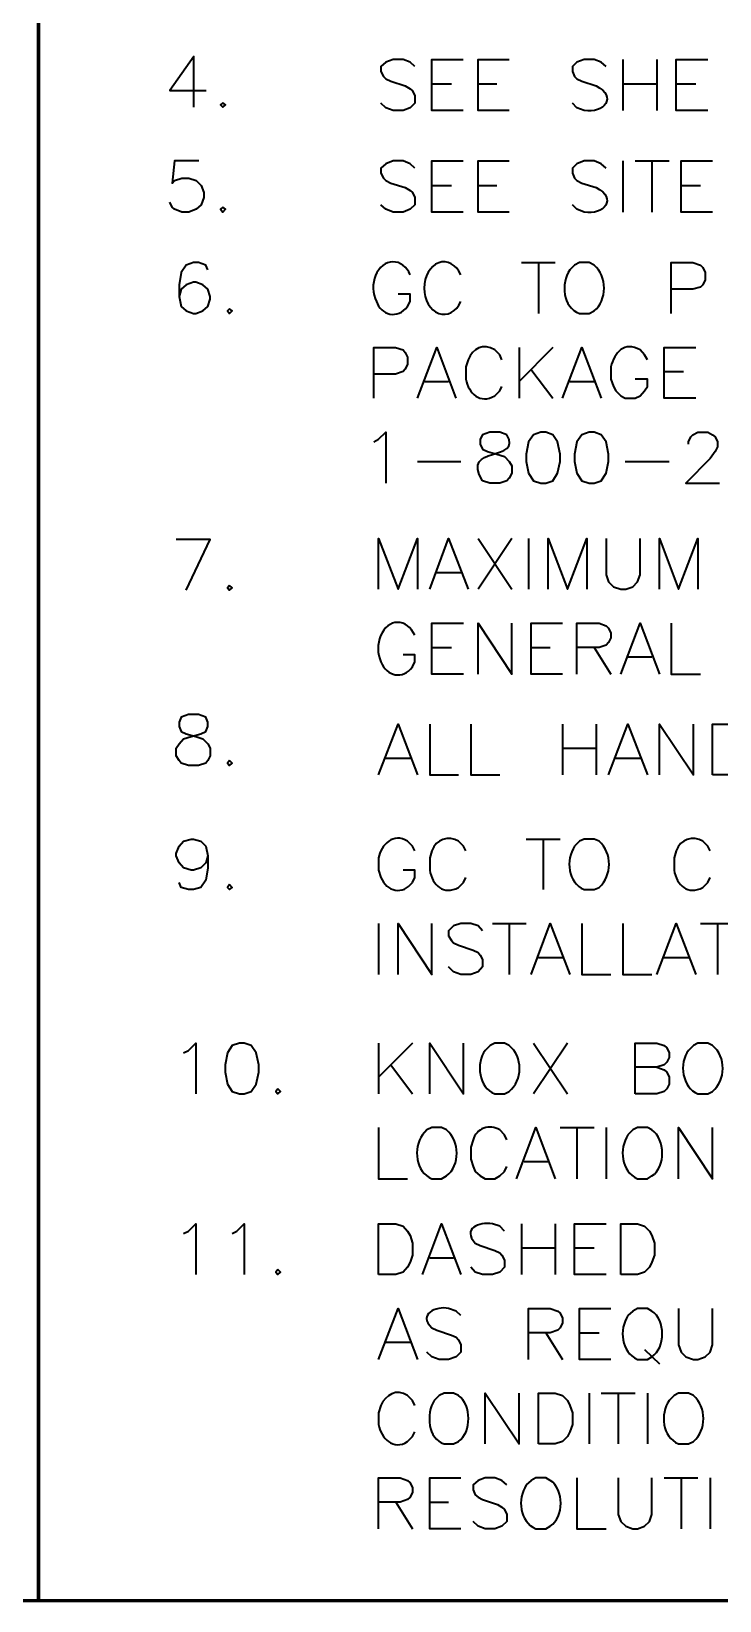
# Model space of a CAD drawing. Header units: inches. Extents: x 5 to 516, y -193 to 129.
# Drawn here: x 254.11 to 259.19, y 5.46 to 17.04 of the extents above; entities that cross this region are included whole.
import ezdxf

# ---------------------------------------------------------------- set-up
doc = ezdxf.new("R2010")
doc.units = ezdxf.units.IN
doc.header["$MEASUREMENT"] = 0
doc.layers.add('PDF2_Geometry', color=7, linetype='Continuous')

msp = doc.modelspace()

# ---------------------------------------------------------------- linework, layer by layer
at = {"layer": 'PDF2_Geometry', "lineweight": 60}
for points in [[(288.1186821, 27.9634137), (161.118672, 27.9634137), (161.118672, 5.4634119), (296.1186828, 5.4634119)], [(254.1586846, 27.9134123), (254.1586846, 5.4667434), (254.1586846, 27.9134123), (254.1586846, 5.4667434), (254.1586846, 27.960079)]]:
    msp.add_lwpolyline(points, dxfattribs=at)
at = {"layer": 'PDF2_Geometry', "lineweight": 35}
for points in [[(255.3053488, 16.4834137), (255.3053488, 16.8567471), (255.1286821, 16.6067471), (255.3953488, 16.6067471)], [(256.9353504, 16.7834133), (256.9020171, 16.8167467), (256.8486837, 16.8367467), (256.7753504, 16.8367467), (256.722017, 16.8167467), (256.6853504, 16.7834133), (256.6853504, 16.7467467), (256.7053504, 16.71008), (256.722017, 16.6934133), (256.7586837, 16.6767467), (256.8653504, 16.64008), (256.9020171, 16.62008), (256.9186837, 16.6034133), (256.9353504, 16.5667467), (256.9353504, 16.5134133), (256.9020171, 16.48008), (256.8486837, 16.46008), (256.7753504, 16.46008), (256.722017, 16.48008), (256.6853504, 16.5134133)], [(257.2920153, 16.4600796), (257.0620153, 16.4600796), (257.0620153, 16.8367463), (257.2920153, 16.8367463)], [(257.6320151, 16.4600796), (257.4020151, 16.4600796), (257.4020151, 16.8367463), (257.6320151, 16.8367463)], [(258.348684, 16.7834133), (258.3120173, 16.8167467), (258.258684, 16.8367467), (258.1853506, 16.8367467), (258.1320173, 16.8167467), (258.098684, 16.7834133), (258.098684, 16.7467467), (258.1153506, 16.71008), (258.1320173, 16.6934133), (258.168684, 16.6767467), (258.2753506, 16.64008)], [(258.4720157, 16.8367462), (258.4720157, 16.4600795)], [(258.7220157, 16.8367462), (258.7220157, 16.4600795)], [(259.0986834, 16.4600796), (258.86535, 16.4600796), (258.86535, 16.8367463), (259.0986834, 16.8367463)], [(257.0620153, 16.6567459), (257.2053486, 16.6567459)], [(257.4020151, 16.6567459), (257.5420151, 16.6567459)], [(258.4720157, 16.6567459), (258.7220157, 16.6567459)], [(258.86535, 16.6567459), (259.0086833, 16.6567459)], [(258.1853506, 16.46008), (258.1320173, 16.48008), (258.098684, 16.5134133)], [(255.3420173, 16.0867462), (255.1620173, 16.0867462), (255.1453507, 15.9234128), (255.1620173, 15.9434128), (255.2153507, 15.9600795), (255.268684, 15.9600795), (255.3220173, 15.9434128), (255.358684, 15.9067461), (255.378684, 15.8534128), (255.378684, 15.8167461), (255.358684, 15.7634128), (255.3220173, 15.7300795), (255.268684, 15.7100795), (255.2153507, 15.7100795), (255.1620173, 15.7300795), (255.1453507, 15.7467461), (255.128684, 15.7834128)], [(256.9353504, 16.0334124), (256.9020171, 16.0667458), (256.8486837, 16.0867458), (256.7753504, 16.0867458), (256.722017, 16.0667458), (256.6853504, 16.0334124), (256.6853504, 15.9967458), (256.7053504, 15.9600791), (256.722017, 15.9434124), (256.7586837, 15.9234124), (256.8653504, 15.8900791), (256.9020171, 15.8700791), (256.9186837, 15.8534124), (256.9353504, 15.8167458), (256.9353504, 15.7634124), (256.9020171, 15.7300791), (256.8486837, 15.7100791), (256.7753504, 15.7100791), (256.722017, 15.7300791), (256.6853504, 15.7634124)], [(257.2920153, 15.7100795), (257.0620153, 15.7100795), (257.0620153, 16.0867462), (257.2920153, 16.0867462)], [(257.6320151, 15.7100795), (257.4020151, 15.7100795), (257.4020151, 16.0867462), (257.6320151, 16.0867462)], [(258.348684, 16.0334124), (258.3120173, 16.0667458), (258.258684, 16.0867458), (258.1853506, 16.0867458), (258.1320173, 16.0667458), (258.098684, 16.0334124), (258.098684, 15.9967458), (258.1153506, 15.9600791), (258.1320173, 15.9434124), (258.168684, 15.9234124), (258.2753506, 15.8900791)], [(258.4720157, 16.0867462), (258.4720157, 15.7100795)], [(258.5620154, 16.0867462), (258.8120154, 16.0867462)], [(258.6853505, 16.0867462), (258.6853505, 15.7100795)], [(259.1320152, 15.7100795), (258.9020152, 15.7100795), (258.9020152, 16.0867462), (259.1320152, 16.0867462)], [(257.0620153, 15.9067458), (257.2053486, 15.9067458)], [(257.4020151, 15.9067458), (257.5420151, 15.9067458)], [(258.9020152, 15.9067458), (259.0453485, 15.9067458)], [(258.1853506, 15.7100791), (258.1320173, 15.7300791), (258.098684, 15.7634124)], [(255.4086847, 15.2834124), (255.392018, 15.3167457), (255.3386847, 15.3367457), (255.302018, 15.3367457), (255.2486847, 15.3167457), (255.212018, 15.2634124), (255.1953513, 15.1734124), (255.1953513, 15.0867457), (255.212018, 15.0134124), (255.2486847, 14.980079), (255.302018, 14.960079), (255.3186847, 14.960079), (255.372018, 14.980079), (255.4086847, 15.0134124), (255.4253514, 15.0667457), (255.4253514, 15.0867457), (255.4086847, 15.140079), (255.372018, 15.1734124), (255.3186847, 15.1934124), (255.302018, 15.1934124), (255.2486847, 15.1734124), (255.212018, 15.140079), (255.1953513, 15.0867457)], [(257.7220156, 15.3367461), (257.9720156, 15.3367461)], [(257.8486839, 15.3367461), (257.8486839, 14.9600794)], [(258.2586818, 15.3167461), (258.2220151, 15.3367461), (258.1520151, 15.3367461), (258.1153484, 15.3167461), (258.0786818, 15.2834128)], [(258.8286814, 14.9600795), (258.8286814, 15.3367462), (258.9886814, 15.3367462), (259.0453481, 15.3167462), (259.0620148, 15.3000795), (259.0786815, 15.2634128), (259.0786815, 15.2100795), (259.0620148, 15.1734128), (259.0453481, 15.1567461), (258.9886814, 15.1400795), (258.8286814, 15.1400795)], [(256.882015, 15.0134122), (256.902015, 15.0500788), (256.902015, 15.1034122), (256.812015, 15.1034122)], [(258.1520151, 14.9600794), (258.2220151, 14.9600794), (258.2586818, 14.9800794)], [(256.6320158, 14.336746), (256.6320158, 14.7100794), (256.7920158, 14.7100794), (256.8486825, 14.6934127), (256.8653492, 14.6734127), (256.8820158, 14.6400794), (256.8820158, 14.586746), (256.8653492, 14.5500794), (256.8486825, 14.5334127), (256.7920158, 14.5134127), (256.6320158, 14.5134127)], [(256.9553496, 14.336746), (257.0986829, 14.7100794), (257.2386829, 14.336746)], [(257.7053496, 14.7100794), (257.7053496, 14.3367461)], [(257.9553497, 14.7100794), (257.7053496, 14.4600794)], [(258.0253502, 14.336746), (258.1686836, 14.7100794), (258.3120169, 14.336746)], [(259.0086836, 14.336746), (258.7753503, 14.336746), (258.7753503, 14.7100794), (259.0086836, 14.7100794)], [(257.3286813, 14.6200789), (257.3120146, 14.5667455), (257.3120146, 14.4767455)], [(257.5786813, 14.6200789), (257.5620147, 14.6567455), (257.525348, 14.6934122)], [(258.6520152, 14.6200789), (258.6320152, 14.6567455), (258.5986818, 14.6934122)], [(257.7920162, 14.5500792), (257.9553495, 14.3367458)], [(258.3820151, 14.5667455), (258.3820151, 14.4767455), (258.4020151, 14.4234122), (258.4186818, 14.3900788), (258.4553485, 14.3534122), (258.4886818, 14.3367455), (258.5620152, 14.3367455), (258.5986818, 14.3534122), (258.6320152, 14.3900788), (258.6520152, 14.4234122), (258.6520152, 14.4767455), (258.5620152, 14.4767455)], [(258.7753503, 14.5334123), (258.9186836, 14.5334123)], [(257.0086841, 14.4600794), (257.1853508, 14.4600794)], [(257.525348, 14.3534122), (257.5620147, 14.3900788), (257.5786813, 14.4234122)], [(258.0786814, 14.4600794), (258.2586814, 14.4600794)], [(256.6320158, 14.0134122), (256.6686825, 14.0334122), (256.7220158, 14.0867456), (256.7220158, 13.7100789)], [(257.6153483, 14.066746), (257.5620149, 14.086746), (257.4886816, 14.086746), (257.4353483, 14.066746), (257.4186816, 14.0334127), (257.4186816, 13.996746), (257.4353483, 13.9600793), (257.4720149, 13.9434126), (257.5420149, 13.9234126), (257.5986816, 13.906746), (257.6320149, 13.8700793), (257.6520149, 13.836746), (257.6520149, 13.7834126), (257.6320149, 13.746746), (257.6153483, 13.726746), (257.5620149, 13.7100793), (257.4886816, 13.7100793), (257.4353483, 13.726746)], [(258.9553497, 13.9967454), (258.9553497, 14.0134121), (258.9720164, 14.0500787), (258.9886831, 14.0667454), (259.0253497, 14.0867454), (259.0986831, 14.0867454), (259.1320164, 14.0667454), (259.1520164, 14.0500787), (259.1686831, 14.0134121), (259.1686831, 13.9767454), (259.1520164, 13.9434121), (259.1153498, 13.8900787), (258.9353497, 13.7100787), (259.1853498, 13.7100787)], [(256.9553496, 13.8700788), (257.2753496, 13.8700788)], [(258.4886817, 13.8700788), (258.812015, 13.8700788)], [(255.2486844, 12.9200792), (255.4253511, 13.2934126), (255.1753511, 13.2934126)], [(256.668681, 12.9267456), (256.668681, 13.300079), (256.8120143, 12.9267456), (256.9553477, 13.300079), (256.9553477, 12.9267456)], [(257.0453493, 12.9267456), (257.1853493, 13.300079), (257.3286827, 12.9267456)], [(257.4020151, 13.3000791), (257.6520151, 12.9267457)], [(257.6520151, 13.3000791), (257.4020151, 12.9267457)], [(257.7753502, 13.3000791), (257.7753502, 12.9267457)], [(257.9186811, 12.9267456), (257.9186811, 13.300079), (258.0620144, 12.9267456), (258.2053478, 13.300079), (258.2053478, 12.9267456)], [(258.348684, 13.3000791), (258.348684, 13.0334124), (258.3653506, 12.980079), (258.4020173, 12.9434124), (258.4553506, 12.9267457), (258.4920173, 12.9267457), (258.5453507, 12.9434124), (258.578684, 12.980079), (258.598684, 13.0334124), (258.598684, 13.3000791)], [(258.7420183, 12.9267456), (258.7420183, 13.300079), (258.8820183, 12.9267456), (259.0253516, 13.300079), (259.0253516, 12.9267456)], [(257.0986839, 13.050079), (257.2753506, 13.050079)], [(257.2953487, 12.300079), (257.0620153, 12.300079), (257.0620153, 12.6767457), (257.2953487, 12.6767457)], [(257.4020151, 12.300079), (257.4020151, 12.6767457), (257.6520151, 12.300079), (257.6520151, 12.6767457)], [(258.0253494, 12.300079), (257.7953494, 12.300079), (257.7953494, 12.6767457), (258.0253494, 12.6767457)], [(258.1320159, 12.300079), (258.1320159, 12.6767457), (258.2953493, 12.6767457), (258.3486826, 12.6567457), (258.3653493, 12.640079), (258.382016, 12.6034123), (258.382016, 12.5667457), (258.3653493, 12.5334123), (258.3486826, 12.5134123), (258.2953493, 12.4967457), (258.1320159, 12.4967457)], [(258.4553497, 12.300079), (258.598683, 12.6767457), (258.7420164, 12.300079)], [(258.8286814, 12.6767456), (258.8286814, 12.3000789), (259.0453481, 12.3000789)], [(256.9186837, 12.3534125), (256.9353504, 12.3900792), (256.9353504, 12.4434125), (256.8486837, 12.4434125)], [(257.0620153, 12.4967453), (257.2053486, 12.4967453)], [(257.7953494, 12.4967453), (257.9353494, 12.4967453)], [(258.2586842, 12.4967453), (258.3820176, 12.3000786)], [(258.5086843, 12.4267456), (258.6853509, 12.4267456)], [(256.668681, 11.5567453), (256.8120143, 11.9300787), (256.9553477, 11.5567453)], [(257.0453493, 11.9300787), (257.0453493, 11.5567454), (257.2586827, 11.5567454)], [(257.3486839, 11.9300787), (257.3486839, 11.5567454), (257.5620172, 11.5567454)], [(258.0253502, 11.9300787), (258.0253502, 11.5567454)], [(258.2753502, 11.9300787), (258.2753502, 11.5567454)], [(258.36535, 11.5567453), (258.5086833, 11.9300787), (258.6520167, 11.5567453)], [(258.7420183, 11.5567453), (258.7420183, 11.9300787), (258.9920183, 11.5567453), (258.9920183, 11.9300787)], [(258.0253502, 11.7534125), (258.2753502, 11.7534125)], [(256.7220155, 11.6800787), (256.9020156, 11.6800787)], [(258.4186811, 11.6800787), (258.5986811, 11.6800787)], [(255.4086847, 10.9600791), (255.392018, 10.9067458), (255.3553513, 10.8700791), (255.302018, 10.8534125), (255.2853513, 10.8534125), (255.2286847, 10.8700791), (255.1953513, 10.9067458), (255.1753513, 10.9600791), (255.1753513, 10.9767458), (255.1953513, 11.0300791), (255.2286847, 11.0667458), (255.2853513, 11.0834125), (255.302018, 11.0834125), (255.3553513, 11.0667458), (255.392018, 11.0300791), (255.4086847, 10.9600791), (255.4086847, 10.8700791), (255.392018, 10.7800791), (255.3553513, 10.7267458), (255.302018, 10.7100791), (255.2653513, 10.7100791), (255.212018, 10.7267458), (255.1953513, 10.7634125)], [(256.9353504, 10.9967452), (256.9186837, 11.0300785), (256.8820171, 11.0667452)], [(257.3120153, 10.9967452), (257.2953487, 11.0300785), (257.258682, 11.0667452)], [(257.7586842, 11.0834126), (258.0086842, 11.0834126)], [(257.8820159, 11.0834126), (257.8820159, 10.7100792)], [(258.2953505, 11.0667459), (258.2586838, 11.0834126), (258.1853505, 11.0834126), (258.1520172, 11.0667459), (258.1153505, 11.0300792)], [(259.11535, 10.9967452), (259.0986834, 11.0300785), (259.0620167, 11.0667452)], [(256.6686837, 10.9434118), (256.6686837, 10.8534118), (256.6853504, 10.8000785)], [(257.0620153, 10.9967452), (257.0453486, 10.9434118), (257.0453486, 10.8534118)], [(258.86535, 10.9967452), (258.8486833, 10.9434118), (258.8486833, 10.8534118)], [(256.9186837, 10.7634118), (256.9353504, 10.8000785), (256.9353504, 10.8534118), (256.8486837, 10.8534118)], [(257.258682, 10.7267451), (257.2953487, 10.7634118), (257.3120153, 10.8000785)], [(259.0620167, 10.7267451), (259.0986834, 10.7634118), (259.11535, 10.8000785)], [(258.1853505, 10.7100792), (258.2586838, 10.7100792), (258.2953505, 10.7267459)], [(256.668681, 10.4600791), (256.668681, 10.0834124)], [(256.8120153, 10.0834125), (256.8120153, 10.4600792), (257.0620153, 10.0834125), (257.0620153, 10.4600792)], [(257.4353504, 10.4067454), (257.4020171, 10.4434121), (257.3486838, 10.4600787), (257.2753504, 10.4600787), (257.2220171, 10.4434121), (257.1853504, 10.4067454), (257.1853504, 10.3700787), (257.2053504, 10.3334121), (257.2220171, 10.3167454), (257.2586837, 10.3000787), (257.3653504, 10.263412), (257.4020171, 10.2467454), (257.4186838, 10.2267454), (257.4353504, 10.193412), (257.4353504, 10.1400787), (257.4020171, 10.103412), (257.3486838, 10.083412), (257.2753504, 10.083412), (257.2220171, 10.103412), (257.1853504, 10.1400787)], [(257.5086842, 10.4600791), (257.7586842, 10.4600791)], [(257.6320159, 10.4600791), (257.6320159, 10.0834124)], [(257.7953494, 10.0834125), (257.9353494, 10.4600792), (258.0786827, 10.0834125)], [(258.1686811, 10.4600791), (258.1686811, 10.0834124), (258.3820145, 10.0834124)], [(258.4720157, 10.4600791), (258.4720157, 10.0834124), (258.685349, 10.0834124)], [(258.7220157, 10.0834125), (258.8653491, 10.4600792), (259.0086824, 10.0834125)], [(259.0453495, 10.4600791), (259.2953495, 10.4600791)], [(259.1686812, 10.4600791), (259.1686812, 10.0834124)], [(257.8486839, 10.2100791), (258.0253506, 10.2100791)], [(258.7753503, 10.2100791), (258.9553503, 10.2100791)], [(255.2286818, 9.5067455), (255.2653485, 9.5234122), (255.3186818, 9.5767455), (255.3186818, 9.2034121)], [(256.668681, 9.5767452), (256.668681, 9.2034118)], [(256.918681, 9.5767452), (256.668681, 9.3267452)], [(257.0453493, 9.2034118), (257.0453493, 9.5767451), (257.2953493, 9.2034118), (257.2953493, 9.5767451)], [(257.6320168, 9.5600785), (257.5986835, 9.5767452), (257.5253502, 9.5767452), (257.4920168, 9.5600785), (257.4553502, 9.5234119)], [(257.8120154, 9.5767452), (258.0620154, 9.2034118)], [(258.0620154, 9.5767452), (257.8120154, 9.2034118)], [(258.5620154, 9.2034118), (258.5620154, 9.5767451), (258.7220154, 9.5767451), (258.7753488, 9.5600785), (258.7953488, 9.5434118), (258.8120154, 9.5067451), (258.8120154, 9.4700784), (258.7953488, 9.4367451), (258.7753488, 9.4167451), (258.7220154, 9.4000784), (258.5620154, 9.4000784)], [(259.132017, 9.5600785), (259.0986836, 9.5767452), (259.0253503, 9.5767452), (258.9920169, 9.5600785), (258.9553503, 9.5234119)], [(256.7586841, 9.4167458), (256.9186841, 9.2034124)], [(258.7220157, 9.4000789), (258.775349, 9.3800789), (258.795349, 9.3634122), (258.8120157, 9.3267456), (258.8120157, 9.2734122), (258.795349, 9.2400789), (258.775349, 9.2200789), (258.7220157, 9.2034122), (258.5620157, 9.2034122)], [(257.5253502, 9.2034118), (257.5986835, 9.2034118), (257.6320168, 9.2200785)], [(259.0253503, 9.2034118), (259.0986836, 9.2034118), (259.132017, 9.2200785)], [(256.668681, 8.9534117), (256.668681, 8.576745), (256.8820143, 8.576745)], [(257.168682, 8.9367451), (257.1320153, 8.9534117), (257.0620153, 8.9534117), (257.0253486, 8.9367451), (256.9920153, 8.9000784)], [(257.6853505, 8.5767451), (257.8286838, 8.9534118), (257.9720171, 8.5767451)], [(258.0086842, 8.9534117), (258.2586842, 8.9534117)], [(258.1320159, 8.9534117), (258.1320159, 8.576745)], [(258.348684, 8.9534117), (258.348684, 8.576745)], [(258.6853481, 8.9367451), (258.6520148, 8.9534117), (258.5786814, 8.9534117), (258.5453481, 8.9367451), (258.5086814, 8.9000784)], [(258.882016, 8.5767451), (258.882016, 8.9534118), (259.132016, 8.5767451), (259.132016, 8.9534118)], [(257.7420182, 8.7034117), (257.9186849, 8.7034117)], [(257.0620153, 8.576745), (257.1320153, 8.576745), (257.168682, 8.596745)], [(258.5786814, 8.576745), (258.6520148, 8.576745), (258.6853481, 8.596745)], [(255.2286818, 8.173412), (255.2653485, 8.1900787), (255.3186818, 8.2434121), (255.3186818, 7.8700787)], [(255.5886842, 8.173412), (255.6220175, 8.1900787), (255.6753508, 8.2434121), (255.6753508, 7.8700787)], [(256.9920181, 7.8700783), (257.1320182, 8.2434117), (257.2753515, 7.8700783)], [(257.5986839, 8.1900789), (257.5620172, 8.2267456), (257.5086839, 8.2434122)], [(257.7220156, 8.2434118), (257.7220156, 7.8700784)], [(257.9720156, 8.2434118), (257.9720156, 7.8700784)], [(258.3486833, 7.8700783), (258.1153499, 7.8700783), (258.1153499, 8.2434117), (258.3486833, 8.2434117)], [(257.0453493, 7.9934117), (257.222016, 7.9934117)], [(257.3820172, 8.1000789), (257.4186839, 8.0834122), (257.5253506, 8.0467455), (257.5620172, 8.0300789), (257.5786839, 8.0134122), (257.5986839, 7.9767455), (257.5986839, 7.9234122), (257.5620172, 7.8867455), (257.5086839, 7.8700789), (257.4353506, 7.8700789), (257.3820172, 7.8867455), (257.3486839, 7.9234122)], [(257.7220156, 8.0667455), (257.9720156, 8.0667455)], [(258.1153499, 8.0667455), (258.2586833, 8.0667455)], [(256.668681, 7.2434117), (256.8120143, 7.6200784), (256.9553477, 7.2434117)], [(257.2753501, 7.5667454), (257.2420168, 7.6000788), (257.1853501, 7.6200788)], [(257.7753502, 7.2434117), (257.7753502, 7.6200784), (257.9353502, 7.6200784), (257.9920169, 7.6000784), (258.0086835, 7.5834117), (258.0253502, 7.546745), (258.0253502, 7.5134117), (258.0086835, 7.476745), (257.9920169, 7.4600784), (257.9353502, 7.4400784), (257.7753502, 7.4400784)], [(258.3820151, 7.2434117), (258.1520151, 7.2434117), (258.1520151, 7.6200784), (258.3820151, 7.6200784)], [(258.6853481, 7.6000783), (258.6520148, 7.6200783), (258.5786814, 7.6200783), (258.5453481, 7.6000783), (258.5086814, 7.566745)], [(258.882016, 7.6200783), (258.882016, 7.3500783), (258.902016, 7.2967449), (258.9353493, 7.2634116), (258.992016, 7.2434116), (259.0253493, 7.2434116), (259.0786827, 7.2634116), (259.1153493, 7.2967449), (259.132016, 7.3500783), (259.132016, 7.6200783)], [(257.0620168, 7.4767454), (257.0986835, 7.4600788), (257.2053501, 7.4234121), (257.2420168, 7.4067454), (257.2586835, 7.3867454), (257.2753501, 7.3500788), (257.2753501, 7.2967454), (257.2420168, 7.2634121), (257.1853501, 7.2434121), (257.1153501, 7.2434121), (257.0620168, 7.2634121), (257.0253501, 7.2967454)], [(257.9020151, 7.4400788), (258.0253484, 7.2434121)], [(258.1520151, 7.4400788), (258.2953485, 7.4400788)], [(256.7220155, 7.3700783), (256.9020156, 7.3700783)], [(258.632016, 7.3167454), (258.742016, 7.2100787)], [(258.5786814, 7.2434116), (258.6520148, 7.2434116), (258.6853481, 7.2634116)], [(256.9353504, 6.9034119), (256.9186837, 6.9400786), (256.8820171, 6.9767453)], [(257.2586817, 6.976745), (257.222015, 6.9934117), (257.152015, 6.9934117), (257.1153484, 6.976745), (257.0786817, 6.9400783)], [(257.4553496, 6.6200782), (257.4553496, 6.9934116), (257.7053496, 6.6200782), (257.7053496, 6.9934116)], [(258.2220157, 6.9934117), (258.2220157, 6.6200783)], [(258.3120154, 6.9934117), (258.5620154, 6.9934117)], [(258.4353505, 6.9934117), (258.4353505, 6.6200783)], [(258.6520152, 6.9934117), (258.6520152, 6.6200783)], [(258.992016, 6.976745), (258.9553493, 6.9934117), (258.882016, 6.9934117), (258.8486827, 6.976745), (258.812016, 6.9400783)], [(256.6853504, 6.9034119), (256.6686837, 6.8500786), (256.6686837, 6.7634119)], [(256.8820171, 6.6367452), (256.9186837, 6.6734119), (256.9353504, 6.7100786)], [(257.152015, 6.6200783), (257.222015, 6.6200783), (257.2586817, 6.636745)], [(258.882016, 6.6200783), (258.9553493, 6.6200783), (258.992016, 6.636745)], [(256.668681, 5.9934116), (256.668681, 6.3700783), (256.828681, 6.3700783), (256.8820143, 6.3500783), (256.9020143, 6.3334116), (256.918681, 6.2967449), (256.918681, 6.2634116), (256.9020143, 6.2267449), (256.8820143, 6.2100783), (256.828681, 6.1900783), (256.668681, 6.1900783)], [(257.2753493, 5.9934116), (257.0453493, 5.9934116), (257.0453493, 6.3700783), (257.2753493, 6.3700783)], [(257.6153499, 6.3167453), (257.5786832, 6.3500787), (257.5253499, 6.3700787), (257.4553499, 6.3700787), (257.4020166, 6.3500787), (257.3653499, 6.3167453), (257.3653499, 6.2800787), (257.3820165, 6.243412), (257.4020166, 6.2267453), (257.4353499, 6.2100787), (257.5453499, 6.173412), (257.5786832, 6.153412), (257.5986832, 6.1367453), (257.6153499, 6.1000787), (257.6153499, 6.0467453), (257.5786832, 6.013412), (257.5253499, 5.993412), (257.4553499, 5.993412), (257.4020166, 6.013412), (257.3653499, 6.0467453)], [(257.935348, 6.3500782), (257.9020147, 6.3700782), (257.8286814, 6.3700782), (257.795348, 6.3500782), (257.7586813, 6.3167449)], [(258.1320159, 6.3700782), (258.1320159, 5.9934115), (258.3486826, 5.9934115)], [(258.4353505, 6.3700782), (258.4353505, 6.1000782), (258.4553505, 6.0467448), (258.4920172, 6.0134115), (258.5453505, 5.9934115), (258.5786839, 5.9934115), (258.6320172, 6.0134115), (258.6686839, 6.0467448), (258.6853505, 6.1000782), (258.6853505, 6.3700782)], [(258.7753503, 6.3700782), (259.0253503, 6.3700782)], [(258.9020152, 6.3700782), (258.9020152, 5.9934115)], [(259.11535, 6.3700782), (259.11535, 5.9934115)], [(256.7953493, 6.1900787), (256.9186826, 5.993412)], [(257.0453493, 6.1900787), (257.1853493, 6.1900787)], [(257.8286814, 5.9934115), (257.9020147, 5.9934115), (257.935348, 6.0134115)]]:
    msp.add_lwpolyline(points, dxfattribs=at)
for points in [[(255.5186836, 16.5167456), (255.5020169, 16.500079), (255.5186836, 16.4834123), (255.5386836, 16.500079)], [(255.5186836, 15.7467455), (255.5020169, 15.7300789), (255.5186836, 15.7100789), (255.5386836, 15.7300789)], [(255.5686816, 14.9967455), (255.5520149, 14.9800788), (255.5686816, 14.9600788), (255.5886816, 14.9800788)], [(257.8653499, 14.086746), (257.8120166, 14.066746), (257.7753499, 14.0134127), (257.7586832, 13.9234126), (257.7586832, 13.8700793), (257.7753499, 13.7834126), (257.8120166, 13.726746), (257.8653499, 13.7100793), (257.9020166, 13.7100793), (257.9553499, 13.726746), (257.9886833, 13.7834126), (258.0086833, 13.8700793), (258.0086833, 13.9234126), (257.9886833, 14.0134127), (257.9553499, 14.066746), (257.9020166, 14.086746)], [(258.2220157, 14.086746), (258.1686823, 14.066746), (258.1320157, 14.0134127), (258.115349, 13.9234126), (258.115349, 13.8700793), (258.1320157, 13.7834126), (258.1686823, 13.726746), (258.2220157, 13.7100793), (258.2586823, 13.7100793), (258.3120157, 13.726746), (258.3486823, 13.7834126), (258.365349, 13.8700793), (258.365349, 13.9234126), (258.3486823, 14.0134127), (258.3120157, 14.066746), (258.2586823, 14.086746)], [(255.5686816, 12.9534121), (255.5520149, 12.9367454), (255.5686816, 12.9200787), (255.5886816, 12.9367454)], [(255.2653504, 12.0034125), (255.2120171, 11.9834125), (255.1953504, 11.9467458), (255.1953504, 11.9134125), (255.2120171, 11.8767458), (255.2486837, 11.8600791), (255.3186837, 11.8400791), (255.3720171, 11.8234125), (255.4086837, 11.7867458), (255.4253504, 11.7534125), (255.4253504, 11.6967458), (255.4086837, 11.6634125), (255.3920171, 11.6434125), (255.3386837, 11.6267458), (255.2653504, 11.6267458), (255.2120171, 11.6434125), (255.1953504, 11.6634125), (255.1753504, 11.6967458), (255.1753504, 11.7534125), (255.1953504, 11.7867458), (255.2286837, 11.8234125), (255.2853504, 11.8400791), (255.3553504, 11.8600791), (255.3920171, 11.8767458), (255.4086837, 11.9134125), (255.4086837, 11.9467458), (255.3920171, 11.9834125), (255.3386837, 12.0034125)], [(259.132016, 11.5567453), (259.132016, 11.9300787), (259.2586827, 11.9300787), (259.312016, 11.913412), (259.3486827, 11.8767453), (259.3653494, 11.8400787), (259.382016, 11.7867453), (259.382016, 11.6967453), (259.3653494, 11.643412), (259.3486827, 11.6100787), (259.312016, 11.573412), (259.2586827, 11.5567453)], [(255.5686816, 11.6634119), (255.5520149, 11.6434119), (255.5686816, 11.6267452), (255.5886816, 11.6434119)], [(255.5686816, 10.7467451), (255.5520149, 10.7267451), (255.5686816, 10.7100785), (255.5886816, 10.7267451)], [(255.6420153, 9.5767452), (255.588682, 9.5600785), (255.5520153, 9.5067452), (255.5353487, 9.4167452), (255.5353487, 9.3634118), (255.5520153, 9.2734118), (255.588682, 9.2200785), (255.6420153, 9.2034118), (255.6753487, 9.2034118), (255.728682, 9.2200785), (255.7653487, 9.2734118), (255.7853487, 9.3634118), (255.7853487, 9.4167452), (255.7653487, 9.5067452), (255.728682, 9.5600785), (255.6753487, 9.5767452)], [(255.9253507, 9.2400786), (255.908684, 9.2200786), (255.9253507, 9.203412), (255.9453507, 9.2200786)], [(256.668681, 7.8700783), (256.668681, 8.2434117), (256.7953477, 8.2434117), (256.848681, 8.226745), (256.8820143, 8.1900783), (256.9020143, 8.156745), (256.918681, 8.1000783), (256.918681, 8.0134117), (256.9020143, 7.9600783), (256.8820143, 7.9234117), (256.848681, 7.886745), (256.7953477, 7.8700783)], [(258.4553497, 7.8700783), (258.4553497, 8.2434117), (258.578683, 8.2434117), (258.6320164, 8.226745), (258.668683, 8.1900783), (258.6853497, 8.156745), (258.7053497, 8.1000783), (258.7053497, 8.0134117), (258.6853497, 7.9600783), (258.668683, 7.9234117), (258.6320164, 7.886745), (258.578683, 7.8700783)], [(255.9253507, 7.9067452), (255.908684, 7.8867452), (255.9253507, 7.8700785), (255.9453507, 7.8867452)], [(257.8486839, 6.6200782), (257.8486839, 6.9934116), (257.9720173, 6.9934116), (258.0253506, 6.9767449), (258.0620173, 6.9400782), (258.078684, 6.9034116), (258.098684, 6.8500782), (258.098684, 6.7634116), (258.078684, 6.7100782), (258.0620173, 6.6734116), (258.0253506, 6.6367449), (257.9720173, 6.6200782)]]:
    msp.add_lwpolyline(points, close=True, dxfattribs=at)
msp.add_lwpolyline([(257.6153499, 8.863412), (257.5986832, 8.9000787), (257.5620166, 8.9367453, 0.5082930305), (257.3653499, 8.863412), (257.3486832, 8.8100787), (257.3486832, 8.7200787), (257.3653499, 8.6667453), (257.3820165, 8.6300787), (257.4186832, 8.5967453), (257.4553499, 8.5767453), (257.5253499, 8.5767453), (257.5620166, 8.5967453), (257.5986832, 8.6300787), (257.6153499, 8.6667453)], format="xyb", dxfattribs=at)
for centre, major_axis, ratio, start_param, end_param in [((256.7748424, 15.1530552), (0.0001311, 0.1895979), 0.771391912, 5.2297939141, 8.4286894377), ((257.150131, 15.1486262), (-0.0004267, 0.1936867), 0.7503995058, 5.2419556916, 10.4601358403), ((256.8100057, 12.4891838), (-0.000525, 0.1930524), 0.7531074751, 5.2401397688, 8.3910170511)]:
    msp.add_ellipse(centre, major_axis=major_axis, ratio=ratio, start_param=start_param, end_param=end_param, dxfattribs=at)
for points in [[(258.2753506, 16.64008), (258.4308506, 16.5615244), (258.3347395, 16.4339133), (258.1853506, 16.46008)], [(258.2753506, 15.8900791), (258.4308506, 15.8115235), (258.3347395, 15.6839124), (258.1853506, 15.7100791)], [(258.2586818, 14.9800794), (258.3570151, 15.0540794), (258.3570151, 15.2427461), (258.2586818, 15.3167461)], [(258.0786818, 15.2834128), (258.0114596, 15.1804683), (258.0268484, 15.0095794), (258.1520151, 14.9600794)], [(256.652015, 15.0500788), (256.6859039, 14.951301), (256.8089595, 14.9137455), (256.882015, 15.0134122)], [(257.525348, 14.6934122), (257.4426813, 14.7424678), (257.362848, 14.7058566), (257.3286813, 14.6200789)], [(258.5986818, 14.6934122), (258.4822374, 14.7575789), (258.4087929, 14.6744122), (258.3820151, 14.5667455)], [(257.3120146, 14.4767455), (257.3324035, 14.3724677), (257.4161813, 14.2900233), (257.525348, 14.3534122)], [(257.4353483, 13.726746), (257.2677927, 13.9988015), (257.7366261, 13.8594682), (257.6153483, 14.066746)], [(256.6853504, 12.3900792), (256.7277393, 12.2846347), (256.848017, 12.2570236), (256.9186837, 12.3534125)], [(256.8820171, 11.0667452), (256.780517, 11.1334674), (256.6846837, 11.0427452), (256.6686837, 10.9434118)], [(257.258682, 11.0667452), (257.1838486, 11.1146341), (257.0903486, 11.079023), (257.0620153, 10.9967452)], [(258.1153505, 11.0300792), (258.046406, 10.931357), (258.0660727, 10.759357), (258.1853505, 10.7100792)], [(258.2953505, 10.7267459), (258.392295, 10.810857), (258.3961283, 10.9820792), (258.2953505, 11.0667459)], [(259.0620167, 11.0667452), (258.9871833, 11.1146341), (258.8936833, 11.079023), (258.86535, 10.9967452)], [(256.6853504, 10.8000785), (256.7277393, 10.694634), (256.848017, 10.6670229), (256.9186837, 10.7634118)], [(257.0453486, 10.8534118), (257.0642375, 10.7418563), (257.1487375, 10.6653563), (257.258682, 10.7267451)], [(258.8486833, 10.8534118), (258.8675722, 10.7418563), (258.9520722, 10.6653563), (259.0620167, 10.7267451)], [(257.4553502, 9.5234119), (257.3834613, 9.4325785), (257.4081279, 9.2436896), (257.5253502, 9.2034118)], [(257.6320168, 9.2200785), (257.732128, 9.3018007), (257.7365724, 9.4772452), (257.6320168, 9.5600785)], [(258.9553503, 9.5234119), (258.8834614, 9.4325785), (258.9081281, 9.2436896), (259.0253503, 9.2034118)], [(259.132017, 9.2200785), (259.2321281, 9.3018007), (259.2365725, 9.4772452), (259.132017, 9.5600785)], [(257.168682, 8.596745), (257.2730709, 8.6749673), (257.2687931, 8.8563006), (257.168682, 8.9367451)], [(258.6853481, 8.596745), (258.7896259, 8.6644673), (258.7861814, 8.8658562), (258.6853481, 8.9367451)], [(256.9920153, 8.9000784), (256.9222375, 8.8025784), (256.9416264, 8.6224117), (257.0620153, 8.576745)], [(258.5086814, 8.9000784), (258.4415147, 8.7962451), (258.4571814, 8.631245), (258.5786814, 8.576745)], [(257.5086839, 8.2434122), (257.407295, 8.2594122), (257.2838506, 8.2097456), (257.3820172, 8.1000789)], [(257.1853501, 7.6200788), (257.093739, 7.6361899), (256.9521835, 7.5779677), (257.0620168, 7.4767454)], [(258.5086814, 7.566745), (258.4415147, 7.4629116), (258.4571814, 7.2979116), (258.5786814, 7.2434116)], [(258.6853481, 7.2634116), (258.7880148, 7.3284672), (258.7880148, 7.5350227), (258.6853481, 7.6000783)], [(256.8820171, 6.9767453), (256.8032393, 7.0299119), (256.7169059, 6.9831897), (256.6853504, 6.9034119)], [(257.2586817, 6.636745), (257.3560706, 6.7084116), (257.3560706, 6.9050783), (257.2586817, 6.976745)], [(258.992016, 6.636745), (259.0902382, 6.7216339), (259.0902382, 6.8918561), (258.992016, 6.976745)], [(257.0786817, 6.9400783), (257.0161817, 6.8429672), (257.0327928, 6.6541338), (257.152015, 6.6200783)], [(258.812016, 6.9400783), (258.7454604, 6.8399116), (258.7613493, 6.6700227), (258.882016, 6.6200783)], [(256.6686837, 6.7634119), (256.6857393, 6.6608008), (256.7775726, 6.5699674), (256.8820171, 6.6367452)], [(257.7586813, 6.3167449), (257.6915147, 6.2129115), (257.7071813, 6.0479115), (257.8286814, 5.9934115)], [(257.935348, 6.0134115), (258.0380147, 6.0784671), (258.0380147, 6.2850226), (257.935348, 6.3500782)]]:
    msp.add_open_spline(points, degree=3, dxfattribs=at)

doc.saveas('drawing.dxf')
